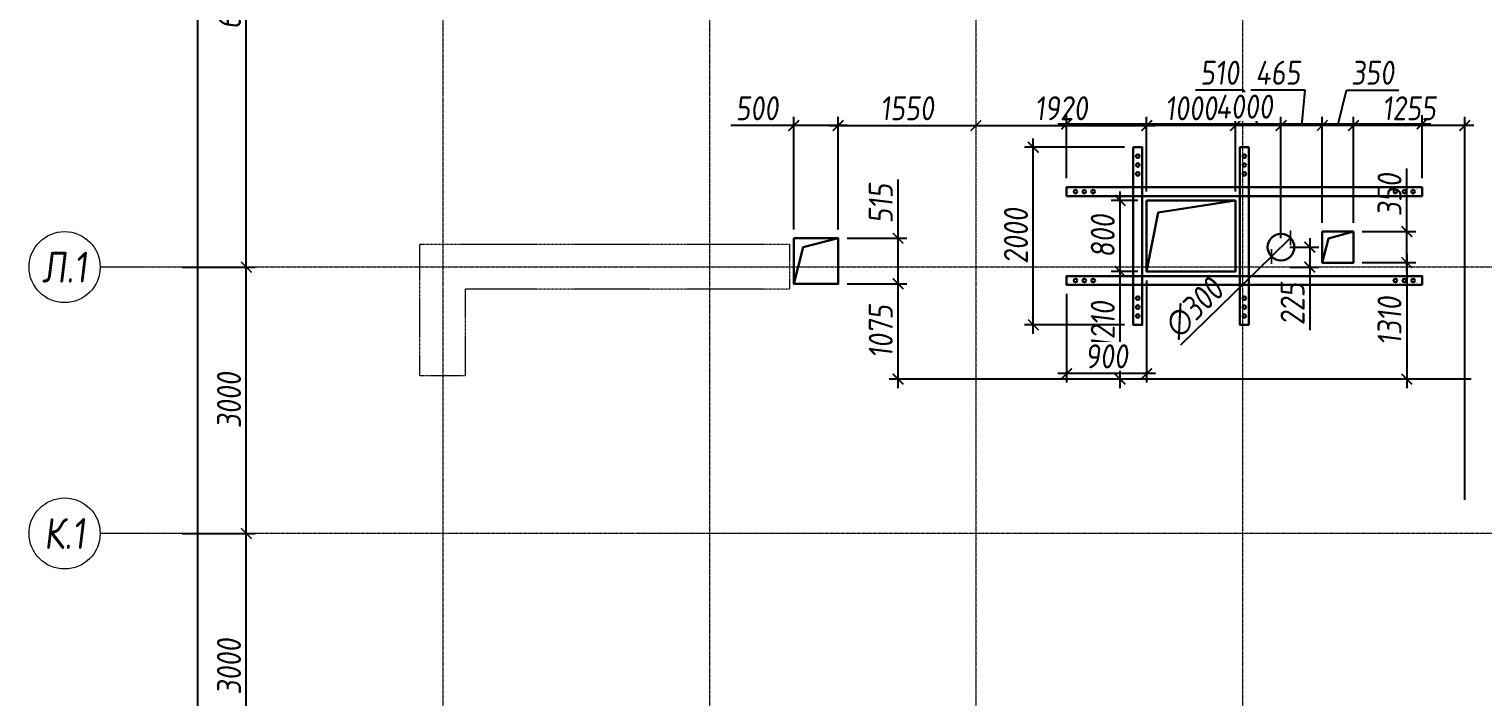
# Model space of a CAD drawing. Header units: millimetres. Extents: x -233751 to 529254, y -907864 to 285890.
# Drawn here: x 456467 to 472832, y -86240 to -78718 of the extents above; entities that cross this region are included whole.
import ezdxf
from ezdxf.enums import TextEntityAlignment as Align

# ---------------------------------------------------------------- set-up
doc = ezdxf.new("R2010")
doc.units = ezdxf.units.MM
doc.linetypes.add('ADSK_Штриховая_ш2 п1', pattern=[3, 2, -1])
doc.linetypes.add('осевая', pattern=[2, 1.25, -0.25, 0.25, -0.25])
doc.layers.get('0').update_dxf_attribs({"lineweight": 30})
doc.layers.get('Defpoints').update_dxf_attribs({"lineweight": 0})
for name, color, linetype, lineweight in [('КР_Металл', 3, 'Continuous', 30), ('КР_Новые отверстия', 5, 'Continuous', 30), ('КР_Оси', 7, 'Continuous', 5), ('КР_Размеры отверстия', 7, 'Continuous', 5), ('КР_Размеры усиление', 1, 'Continuous', 5), ('КР_Тонкая', 250, 'Continuous', 0)]:
    doc.layers.add(name, color=color, linetype=linetype, lineweight=lineweight)
doc.styles.add('ISOCPEUR', font='isocpeur.ttf', dxfattribs={"width": 0.85, "oblique": 7})
doc.dimstyles.new('R_100', dxfattribs={"dimtxt": 270, "dimasz": 120, "dimexe": 100, "dimexo": 100, "dimgap": 60, "dimtad": 1, "dimdec": 0, "dimrnd": 5, "dimzin": 0, "dimdsep": 46, "dimtxsty": 'ISOCPEUR', "dimblk": 'ARCHTICK', "dimcen": 0, "dimdle": 100, "dimclrd": 256, "dimclre": 256, "dimclrt": 256, "dimadec": 0, "dimazin": 0, "dimtfac": 2, "dimtdec": 0, "dimtmove": 0, "dimatfit": 3, "dimfxl": 1, "dimtvp": 3, "dimtfill": 1, "dimtolj": 1, "dimtzin": 0, "dimarcsym": 0})

# ---------------------------------------------------------------- blocks, each defined once
blk = doc.blocks.new('*U1979')
at = {"color": 0, "linetype": 'Continuous', "lineweight": -2}
blk.add_line((-71487, 0), (-71987, 0), dxfattribs=at)
at = {"color": 0, "linetype": 'ByBlock', "lineweight": -2, "ltscale": 10}
blk.add_line((0, 0), (-71487, 0), dxfattribs=at)
at = {"color": 0, "linetype": 'Continuous', "lineweight": -2}
blk.add_circle((-72387, 0), 400, dxfattribs=at)
at = {"color": 0, "linetype": 'Continuous', "lineweight": -2, "style": 'ISOCPEUR', "oblique": 7, "width": 0.856383}
blk.add_text('К.1', height=347.4, dxfattribs=at).set_placement((-72387, 0), align=Align.MIDDLE_CENTER)
blk = doc.blocks.new('*U1980')
at = {"color": 0, "linetype": 'Continuous', "lineweight": -2}
blk.add_line((-71487, 0), (-71987, 0), dxfattribs=at)
at = {"color": 0, "linetype": 'ByBlock', "lineweight": -2, "ltscale": 10}
blk.add_line((0, 0), (-71487, 0), dxfattribs=at)
at = {"color": 0, "linetype": 'Continuous', "lineweight": -2}
blk.add_circle((-72387, 0), 400, dxfattribs=at)
at = {"color": 0, "linetype": 'Continuous', "lineweight": -2, "style": 'ISOCPEUR', "oblique": 7, "width": 0.856383}
blk.add_text('Л.1', height=347.4, dxfattribs=at).set_placement((-72387, 0), align=Align.MIDDLE_CENTER)
blk = doc.blocks.new('*U1984')
at = {"color": 0, "linetype": 'ByBlock', "lineweight": -2, "ltscale": 10}
blk.add_line((0, 0), (0, -53278), dxfattribs=at)
blk = doc.blocks.new('*U1985')
at = {"color": 0, "linetype": 'ByBlock', "lineweight": -2, "ltscale": 10}
blk.add_line((0, 0), (0, -53278), dxfattribs=at)
blk = doc.blocks.new('*U1986')
at = {"color": 0, "linetype": 'ByBlock', "lineweight": -2, "ltscale": 10}
blk.add_line((0, 0), (0, -53278), dxfattribs=at)
blk = doc.blocks.new('*U1987')
at = {"color": 0, "linetype": 'ByBlock', "lineweight": -2, "ltscale": 10}
blk.add_line((0, 0), (0, -53278), dxfattribs=at)
blk = doc.blocks.new('_ArchTick')
at = {"color": 0, "linetype": 'ByBlock', "const_width": 0.15}
blk.add_lwpolyline([(-0.5, -0.5), (0.5, 0.5)], dxfattribs=at)
blk = doc.blocks.new('*D338')
at = {"layer": 'Defpoints', "color": 0, "transparency": 16777216}
for p in [(458092, -84399), (458912, -84399), (458092, -87399)]:
    blk.add_point(p, dxfattribs=at)
at = {"layer": 'КР_Оси', "lineweight": -2, "transparency": 16777216}
for p, q in [((458192, -84399), (459012, -84399)), ((458912, -87499), (458912, -84299)), ((458192, -87399), (459012, -87399))]:
    blk.add_line(p, q, dxfattribs=at)
at = {"layer": 'КР_Оси', "lineweight": -2, "transparency": 16777216, "xscale": 120, "yscale": 120, "zscale": 120}
for p, rotation in [((458912, -84399), 90), ((458912, -87399), 270)]:
    blk.add_blockref('_ArchTick', p, dxfattribs=dict(at, rotation=rotation))
at = {"layer": 'КР_Оси', "transparency": 16777216, "insert": (458717, -85899), "char_height": 270, "attachment_point": 5, "rotation": 90, "style": 'ISOCPEUR', "bg_fill": 3, "box_fill_scale": 1.1, "bg_fill_color": 256, "bg_fill_true_color": 13158600, "bg_fill_transparency": 0}
blk.add_mtext('\\A1;3000', dxfattribs=at)
blk = doc.blocks.new('*D339')
at = {"layer": 'Defpoints', "color": 0, "transparency": 16777216}
for p in [(458092, -81399), (458912, -81399), (458092, -84399)]:
    blk.add_point(p, dxfattribs=at)
at = {"layer": 'КР_Оси', "lineweight": -2, "transparency": 16777216}
for p, q in [((458912, -84499), (458912, -81299)), ((458192, -81399), (459012, -81399)), ((458192, -84399), (459012, -84399))]:
    blk.add_line(p, q, dxfattribs=at)
at = {"layer": 'КР_Оси', "lineweight": -2, "transparency": 16777216, "xscale": 120, "yscale": 120, "zscale": 120}
for p, rotation in [((458912, -81399), 90), ((458912, -84399), 270)]:
    blk.add_blockref('_ArchTick', p, dxfattribs=dict(at, rotation=rotation))
at = {"layer": 'КР_Оси', "transparency": 16777216, "insert": (458717, -82899), "char_height": 270, "attachment_point": 5, "rotation": 90, "style": 'ISOCPEUR', "bg_fill": 3, "box_fill_scale": 1.1, "bg_fill_color": 256, "bg_fill_true_color": 13158600, "bg_fill_transparency": 0}
blk.add_mtext('\\A1;3000', dxfattribs=at)
blk = doc.blocks.new('*D340')
at = {"layer": 'Defpoints', "color": 0, "transparency": 16777216}
for p in [(458092, -75399), (458912, -75399), (458092, -81399)]:
    blk.add_point(p, dxfattribs=at)
at = {"layer": 'КР_Оси', "lineweight": -2, "transparency": 16777216}
for p, q in [((458192, -75399), (459012, -75399)), ((458912, -81499), (458912, -75299)), ((458192, -81399), (459012, -81399))]:
    blk.add_line(p, q, dxfattribs=at)
at = {"layer": 'КР_Оси', "lineweight": -2, "transparency": 16777216, "xscale": 120, "yscale": 120, "zscale": 120}
for p, rotation in [((458912, -75399), 90), ((458912, -81399), 270)]:
    blk.add_blockref('_ArchTick', p, dxfattribs=dict(at, rotation=rotation))
at = {"layer": 'КР_Оси', "transparency": 16777216, "insert": (458717, -78399), "char_height": 270, "attachment_point": 5, "rotation": 90, "style": 'ISOCPEUR', "bg_fill": 3, "box_fill_scale": 1.1, "bg_fill_color": 256, "bg_fill_true_color": 13158600, "bg_fill_transparency": 0}
blk.add_mtext('\\A1;6000', dxfattribs=at)
blk = doc.blocks.new('*D343')
at = {"layer": 'Defpoints', "color": 0, "transparency": 16777216}
for p in [(458368, -69399), (458912, -69399), (458162, -117314)]:
    blk.add_point(p, dxfattribs=at)
at = {"layer": 'КР_Оси', "lineweight": -2, "transparency": 16777216}
for p, q in [((458368, -117414), (458368, -69299)), ((458812, -69399), (458268, -69399)), ((458262, -117314), (458468, -117314))]:
    blk.add_line(p, q, dxfattribs=at)
at = {"layer": 'КР_Оси', "lineweight": -2, "transparency": 16777216, "xscale": 120, "yscale": 120, "zscale": 120}
for p, rotation in [((458368, -69399), 90), ((458368, -117314), 270)]:
    blk.add_blockref('_ArchTick', p, dxfattribs=dict(at, rotation=rotation))
at = {"layer": 'КР_Оси', "transparency": 16777216, "insert": (458173, -93357), "char_height": 270, "attachment_point": 5, "rotation": 90, "style": 'ISOCPEUR', "bg_fill": 3, "box_fill_scale": 1.1, "bg_fill_color": 256, "bg_fill_true_color": 13158600, "bg_fill_transparency": 0}
blk.add_mtext('\\A1;47915', dxfattribs=at)
blk = doc.blocks.new('*D356')
at = {"layer": 'Defpoints', "color": 0, "transparency": 16777216}
for p in [(471374, -79805), (471374, -80999), (472629, -84121)]:
    blk.add_point(p, dxfattribs=at)
at = {"layer": 'КР_Размеры отверстия', "lineweight": -2, "transparency": 16777216}
for p, q in [((472729, -79805), (471274, -79805)), ((471374, -80899), (471374, -79705)), ((472629, -84021), (472629, -79705))]:
    blk.add_line(p, q, dxfattribs=at)
at = {"layer": 'КР_Размеры отверстия', "lineweight": -2, "transparency": 16777216, "xscale": 120, "yscale": 120, "zscale": 120, "rotation": 180}
blk.add_blockref('_ArchTick', (471374, -79805), dxfattribs=at)
at = {"layer": 'КР_Размеры отверстия', "lineweight": -2, "transparency": 16777216, "xscale": 120, "yscale": 120, "zscale": 120}
blk.add_blockref('_ArchTick', (472629, -79805), dxfattribs=at)
at = {"layer": 'КР_Размеры отверстия', "lineweight": 5, "transparency": 16777216, "insert": (472002, -79610), "char_height": 270, "attachment_point": 5, "style": 'ISOCPEUR', "bg_fill": 3, "box_fill_scale": 1.1, "bg_fill_color": 256, "bg_fill_true_color": 13158600, "bg_fill_transparency": 0}
blk.add_mtext('\\A1;1255', dxfattribs=at)
blk = doc.blocks.new('*D357')
at = {"layer": 'Defpoints', "color": 0, "transparency": 16777216}
for p in [(471024, -79805), (471024, -80999), (471374, -80999)]:
    blk.add_point(p, dxfattribs=at)
at = {"layer": 'КР_Размеры отверстия', "lineweight": -2, "transparency": 16777216}
for p, q in [((471199, -79805), (471297, -79405)), ((471297, -79405), (471886, -79405)), ((471474, -79805), (470924, -79805)), ((471024, -80899), (471024, -79705)), ((471374, -80899), (471374, -79705))]:
    blk.add_line(p, q, dxfattribs=at)
at = {"layer": 'КР_Размеры отверстия', "lineweight": -2, "transparency": 16777216, "xscale": 120, "yscale": 120, "zscale": 120, "rotation": 180}
blk.add_blockref('_ArchTick', (471024, -79805), dxfattribs=at)
at = {"layer": 'КР_Размеры отверстия', "lineweight": -2, "transparency": 16777216, "xscale": 120, "yscale": 120, "zscale": 120}
blk.add_blockref('_ArchTick', (471374, -79805), dxfattribs=at)
at = {"layer": 'КР_Размеры отверстия', "lineweight": 5, "transparency": 16777216, "insert": (471591, -79210), "char_height": 270, "attachment_point": 5, "style": 'ISOCPEUR', "bg_fill": 3, "box_fill_scale": 1.1, "bg_fill_color": 256, "bg_fill_true_color": 13158600, "bg_fill_transparency": 0}
blk.add_mtext('\\A1;350', dxfattribs=at)
blk = doc.blocks.new('*D358')
at = {"layer": 'Defpoints', "color": 0, "transparency": 16777216}
for p in [(470047, -79805), (470047, -80649), (470559, -81174)]:
    blk.add_point(p, dxfattribs=at)
at = {"layer": 'КР_Размеры отверстия', "lineweight": -2, "transparency": 16777216}
for p, q in [((470140, -79405), (469597, -79405)), ((470303, -79805), (470140, -79405)), ((470659, -79805), (469947, -79805)), ((470047, -80549), (470047, -79705)), ((470559, -81074), (470559, -79705))]:
    blk.add_line(p, q, dxfattribs=at)
at = {"layer": 'КР_Размеры отверстия', "lineweight": -2, "transparency": 16777216, "xscale": 120, "yscale": 120, "zscale": 120, "rotation": 180}
blk.add_blockref('_ArchTick', (470047, -79805), dxfattribs=at)
at = {"layer": 'КР_Размеры отверстия', "lineweight": -2, "transparency": 16777216, "xscale": 120, "yscale": 120, "zscale": 120}
blk.add_blockref('_ArchTick', (470559, -79805), dxfattribs=at)
at = {"layer": 'КР_Размеры отверстия', "lineweight": 5, "transparency": 16777216, "insert": (469869, -79210), "char_height": 270, "attachment_point": 5, "style": 'ISOCPEUR', "bg_fill": 3, "box_fill_scale": 1.1, "bg_fill_color": 256, "bg_fill_true_color": 13158600, "bg_fill_transparency": 0}
blk.add_mtext('\\A1;510', dxfattribs=at)
blk = doc.blocks.new('*D359')
at = {"layer": 'Defpoints', "color": 0, "transparency": 16777216}
for p in [(469047, -79805), (469047, -80649), (470047, -80649)]:
    blk.add_point(p, dxfattribs=at)
at = {"layer": 'КР_Размеры отверстия', "lineweight": -2, "transparency": 16777216}
for p, q in [((470147, -79805), (468947, -79805)), ((469047, -80549), (469047, -79705)), ((470047, -80549), (470047, -79705))]:
    blk.add_line(p, q, dxfattribs=at)
at = {"layer": 'КР_Размеры отверстия', "lineweight": -2, "transparency": 16777216, "xscale": 120, "yscale": 120, "zscale": 120, "rotation": 180}
blk.add_blockref('_ArchTick', (469047, -79805), dxfattribs=at)
at = {"layer": 'КР_Размеры отверстия', "lineweight": -2, "transparency": 16777216, "xscale": 120, "yscale": 120, "zscale": 120}
blk.add_blockref('_ArchTick', (470047, -79805), dxfattribs=at)
at = {"layer": 'КР_Размеры отверстия', "lineweight": 5, "transparency": 16777216, "insert": (469547, -79610), "char_height": 270, "attachment_point": 5, "style": 'ISOCPEUR', "bg_fill": 3, "box_fill_scale": 1.1, "bg_fill_color": 256, "bg_fill_true_color": 13158600, "bg_fill_transparency": 0}
blk.add_mtext('\\A1;1000', dxfattribs=at)
blk = doc.blocks.new('*D360')
at = {"layer": 'Defpoints', "color": 0, "transparency": 16777216}
for p in [(468748, -81449), (469047, -81449), (472799, -82661)]:
    blk.add_point(p, dxfattribs=at)
at = {"layer": 'КР_Размеры отверстия', "lineweight": -2, "transparency": 16777216}
for p, q in [((468947, -81449), (468648, -81449)), ((468748, -82761), (468748, -81349)), ((472699, -82661), (468648, -82661))]:
    blk.add_line(p, q, dxfattribs=at)
at = {"layer": 'КР_Размеры отверстия', "lineweight": -2, "transparency": 16777216, "xscale": 120, "yscale": 120, "zscale": 120}
for p, rotation in [((468748, -81449), 90), ((468748, -82661), 270)]:
    blk.add_blockref('_ArchTick', p, dxfattribs=dict(at, rotation=rotation))
at = {"layer": 'КР_Размеры отверстия', "lineweight": 5, "transparency": 16777216, "insert": (468553, -82055), "char_height": 270, "attachment_point": 5, "rotation": 90, "style": 'ISOCPEUR', "bg_fill": 3, "box_fill_scale": 1.1, "bg_fill_color": 256, "bg_fill_true_color": 13158600, "bg_fill_transparency": 0}
blk.add_mtext('\\A1;1210', dxfattribs=at)
blk = doc.blocks.new('*D361')
at = {"layer": 'Defpoints', "color": 0, "transparency": 16777216}
for p in [(468748, -80649), (469047, -80649), (469047, -81449)]:
    blk.add_point(p, dxfattribs=at)
at = {"layer": 'КР_Размеры отверстия', "lineweight": -2, "transparency": 16777216}
for p, q in [((468947, -80649), (468648, -80649)), ((468748, -81549), (468748, -80549)), ((468947, -81449), (468648, -81449))]:
    blk.add_line(p, q, dxfattribs=at)
at = {"layer": 'КР_Размеры отверстия', "lineweight": -2, "transparency": 16777216, "xscale": 120, "yscale": 120, "zscale": 120}
for p, rotation in [((468748, -80649), 90), ((468748, -81449), 270)]:
    blk.add_blockref('_ArchTick', p, dxfattribs=dict(at, rotation=rotation))
at = {"layer": 'КР_Размеры отверстия', "lineweight": 5, "transparency": 16777216, "insert": (468553, -81049), "char_height": 270, "attachment_point": 5, "rotation": 90, "style": 'ISOCPEUR', "bg_fill": 3, "box_fill_scale": 1.1, "bg_fill_color": 256, "bg_fill_true_color": 13158600, "bg_fill_transparency": 0}
blk.add_mtext('\\A1;800', dxfattribs=at)
blk = doc.blocks.new('*D362')
at = {"layer": 'Defpoints', "color": 0, "transparency": 16777216}
for p in [(471374, -80999), (471976, -80999), (471374, -81349)]:
    blk.add_point(p, dxfattribs=at)
at = {"layer": 'КР_Размеры отверстия', "lineweight": -2, "transparency": 16777216}
for p, q in [((471976, -80999), (471976, -80290)), ((471474, -80999), (472076, -80999)), ((471976, -81449), (471976, -80999)), ((471474, -81349), (472076, -81349))]:
    blk.add_line(p, q, dxfattribs=at)
at = {"layer": 'КР_Размеры отверстия', "lineweight": -2, "transparency": 16777216, "xscale": 120, "yscale": 120, "zscale": 120}
for p, rotation in [((471976, -80999), 90), ((471976, -81349), 270)]:
    blk.add_blockref('_ArchTick', p, dxfattribs=dict(at, rotation=rotation))
at = {"layer": 'КР_Размеры отверстия', "lineweight": 5, "transparency": 16777216, "insert": (471781, -80585), "char_height": 270, "attachment_point": 5, "rotation": 90, "style": 'ISOCPEUR', "bg_fill": 3, "box_fill_scale": 1.1, "bg_fill_color": 256, "bg_fill_true_color": 13158600, "bg_fill_transparency": 0}
blk.add_mtext('\\A1;350', dxfattribs=at)
blk = doc.blocks.new('*D363')
at = {"layer": 'Defpoints', "color": 0, "transparency": 16777216}
for p in [(471374, -81349), (471976, -82661), (472799, -82661)]:
    blk.add_point(p, dxfattribs=at)
at = {"layer": 'КР_Размеры отверстия', "lineweight": -2, "transparency": 16777216}
for p, q in [((471976, -81249), (471976, -82761)), ((471474, -81349), (472076, -81349)), ((472699, -82661), (471876, -82661))]:
    blk.add_line(p, q, dxfattribs=at)
at = {"layer": 'КР_Размеры отверстия', "lineweight": -2, "transparency": 16777216, "xscale": 120, "yscale": 120, "zscale": 120}
for p, rotation in [((471976, -81349), 90), ((471976, -82661), 270)]:
    blk.add_blockref('_ArchTick', p, dxfattribs=dict(at, rotation=rotation))
at = {"layer": 'КР_Размеры отверстия', "lineweight": 5, "transparency": 16777216, "insert": (471781, -82005), "char_height": 270, "attachment_point": 5, "rotation": 90, "style": 'ISOCPEUR', "bg_fill": 3, "box_fill_scale": 1.1, "bg_fill_color": 256, "bg_fill_true_color": 13158600, "bg_fill_transparency": 0}
blk.add_mtext('\\A1;1310', dxfattribs=at)
blk = doc.blocks.new('*D364')
at = {"layer": 'Defpoints', "color": 0, "transparency": 16777216}
for p in [(465575, -81587), (466249, -81587), (468748, -82661)]:
    blk.add_point(p, dxfattribs=at)
at = {"layer": 'КР_Размеры отверстия', "lineweight": -2, "transparency": 16777216}
for p, q in [((466249, -82761), (466249, -81487)), ((465675, -81587), (466349, -81587)), ((468648, -82661), (466149, -82661))]:
    blk.add_line(p, q, dxfattribs=at)
at = {"layer": 'КР_Размеры отверстия', "lineweight": -2, "transparency": 16777216, "xscale": 120, "yscale": 120, "zscale": 120}
for p, rotation in [((466249, -81587), 90), ((466249, -82661), 270)]:
    blk.add_blockref('_ArchTick', p, dxfattribs=dict(at, rotation=rotation))
at = {"layer": 'КР_Размеры отверстия', "lineweight": 5, "transparency": 16777216, "insert": (466054, -82124), "char_height": 270, "attachment_point": 5, "rotation": 90, "style": 'ISOCPEUR', "bg_fill": 3, "box_fill_scale": 1.1, "bg_fill_color": 256, "bg_fill_true_color": 13158600, "bg_fill_transparency": 0}
blk.add_mtext('\\A1;1075', dxfattribs=at)
blk = doc.blocks.new('*D365')
at = {"layer": 'Defpoints', "color": 0, "transparency": 16777216}
for p in [(465575, -81074), (466249, -81074), (465575, -81587)]:
    blk.add_point(p, dxfattribs=at)
at = {"layer": 'КР_Размеры отверстия', "lineweight": -2, "transparency": 16777216}
for p, q in [((466249, -81074), (466249, -80411)), ((465675, -81074), (466349, -81074)), ((466249, -81687), (466249, -81074)), ((465675, -81587), (466349, -81587))]:
    blk.add_line(p, q, dxfattribs=at)
at = {"layer": 'КР_Размеры отверстия', "lineweight": -2, "transparency": 16777216, "xscale": 120, "yscale": 120, "zscale": 120}
for p, rotation in [((466249, -81074), 90), ((466249, -81587), 270)]:
    blk.add_blockref('_ArchTick', p, dxfattribs=dict(at, rotation=rotation))
at = {"layer": 'КР_Размеры отверстия', "lineweight": 5, "transparency": 16777216, "insert": (466054, -80683), "char_height": 270, "attachment_point": 5, "rotation": 90, "style": 'ISOCPEUR', "bg_fill": 3, "box_fill_scale": 1.1, "bg_fill_color": 256, "bg_fill_true_color": 13158600, "bg_fill_transparency": 0}
blk.add_mtext('\\A1;515', dxfattribs=at)
blk = doc.blocks.new('*D417')
at = {"layer": 'Defpoints', "color": 0, "transparency": 16777216}
for p in [(470559, -79805), (471024, -80999), (470559, -81174)]:
    blk.add_point(p, dxfattribs=at)
at = {"layer": 'КР_Размеры отверстия', "lineweight": -2, "transparency": 16777216}
for p, q in [((470831, -79405), (470219, -79405)), ((470792, -79805), (470831, -79405)), ((471124, -79805), (470459, -79805)), ((470559, -81074), (470559, -79705)), ((471024, -80899), (471024, -79705))]:
    blk.add_line(p, q, dxfattribs=at)
at = {"layer": 'КР_Размеры отверстия', "lineweight": -2, "transparency": 16777216, "xscale": 120, "yscale": 120, "zscale": 120, "rotation": 180}
blk.add_blockref('_ArchTick', (470559, -79805), dxfattribs=at)
at = {"layer": 'КР_Размеры отверстия', "lineweight": -2, "transparency": 16777216, "xscale": 120, "yscale": 120, "zscale": 120}
blk.add_blockref('_ArchTick', (471024, -79805), dxfattribs=at)
at = {"layer": 'КР_Размеры отверстия', "lineweight": 5, "transparency": 16777216, "insert": (470525, -79210), "char_height": 270, "attachment_point": 5, "style": 'ISOCPEUR', "bg_fill": 3, "box_fill_scale": 1.1, "bg_fill_color": 256, "bg_fill_true_color": 13158600, "bg_fill_transparency": 0}
blk.add_mtext('\\A1;465', dxfattribs=at)
blk = doc.blocks.new('*D418')
at = {"layer": 'Defpoints', "color": 0, "transparency": 16777216}
for p in [(465075, -79805), (465075, -81074), (465575, -81074)]:
    blk.add_point(p, dxfattribs=at)
at = {"layer": 'КР_Размеры отверстия', "lineweight": -2, "transparency": 16777216}
for p, q in [((465075, -79805), (464366, -79805)), ((465075, -80974), (465075, -79705)), ((465675, -79805), (465075, -79805)), ((465575, -80974), (465575, -79705))]:
    blk.add_line(p, q, dxfattribs=at)
at = {"layer": 'КР_Размеры отверстия', "lineweight": -2, "transparency": 16777216, "xscale": 120, "yscale": 120, "zscale": 120, "rotation": 180}
blk.add_blockref('_ArchTick', (465075, -79805), dxfattribs=at)
at = {"layer": 'КР_Размеры отверстия', "lineweight": -2, "transparency": 16777216, "xscale": 120, "yscale": 120, "zscale": 120}
blk.add_blockref('_ArchTick', (465575, -79805), dxfattribs=at)
at = {"layer": 'КР_Размеры отверстия', "lineweight": 5, "transparency": 16777216, "insert": (464661, -79610), "char_height": 270, "attachment_point": 5, "style": 'ISOCPEUR', "bg_fill": 3, "box_fill_scale": 1.1, "bg_fill_color": 256, "bg_fill_true_color": 13158600, "bg_fill_transparency": 0}
blk.add_mtext('\\A1;500', dxfattribs=at)
blk = doc.blocks.new('*D419')
at = {"layer": 'Defpoints', "color": 0, "transparency": 16777216}
for p in [(467125, -79805), (467125, -79805), (465575, -81074)]:
    blk.add_point(p, dxfattribs=at)
at = {"layer": 'КР_Размеры отверстия', "lineweight": -2, "transparency": 16777216}
for p, q in [((465475, -79805), (467225, -79805)), ((465575, -80974), (465575, -79705))]:
    blk.add_line(p, q, dxfattribs=at)
at = {"layer": 'КР_Размеры отверстия', "lineweight": -2, "transparency": 16777216, "xscale": 120, "yscale": 120, "zscale": 120, "rotation": 180}
blk.add_blockref('_ArchTick', (465575, -79805), dxfattribs=at)
at = {"layer": 'КР_Размеры отверстия', "lineweight": -2, "transparency": 16777216, "xscale": 120, "yscale": 120, "zscale": 120}
blk.add_blockref('_ArchTick', (467125, -79805), dxfattribs=at)
at = {"layer": 'КР_Размеры отверстия', "lineweight": 5, "transparency": 16777216, "insert": (466350, -79610), "char_height": 270, "attachment_point": 5, "style": 'ISOCPEUR', "bg_fill": 3, "box_fill_scale": 1.1, "bg_fill_color": 256, "bg_fill_true_color": 13158600, "bg_fill_transparency": 0}
blk.add_mtext('\\A1;1550', dxfattribs=at)
blk = doc.blocks.new('*D420')
at = {"layer": 'Defpoints', "color": 0, "transparency": 16777216}
for p in [(467125, -79805), (469047, -79805), (469047, -79805)]:
    blk.add_point(p, dxfattribs=at)
at = {"layer": 'КР_Размеры отверстия', "lineweight": -2, "transparency": 16777216}
blk.add_line((467025, -79805), (469147, -79805), dxfattribs=at)
at = {"layer": 'КР_Размеры отверстия', "lineweight": -2, "transparency": 16777216, "xscale": 120, "yscale": 120, "zscale": 120, "rotation": 180}
blk.add_blockref('_ArchTick', (467125, -79805), dxfattribs=at)
at = {"layer": 'КР_Размеры отверстия', "lineweight": -2, "transparency": 16777216, "xscale": 120, "yscale": 120, "zscale": 120}
blk.add_blockref('_ArchTick', (469047, -79805), dxfattribs=at)
at = {"layer": 'КР_Размеры отверстия', "lineweight": 5, "transparency": 16777216, "insert": (468086, -79610), "char_height": 270, "attachment_point": 5, "style": 'ISOCPEUR', "bg_fill": 3, "box_fill_scale": 1.1, "bg_fill_color": 256, "bg_fill_true_color": 13158600, "bg_fill_transparency": 0}
blk.add_mtext('\\A1;1920', dxfattribs=at)
blk = doc.blocks.new('*D471')
at = {"layer": 'Defpoints', "color": 0, "transparency": 16777216}
for p in [(470559, -81174), (470559, -81399), (470884, -81399)]:
    blk.add_point(p, dxfattribs=at)
at = {"layer": 'КР_Размеры отверстия', "lineweight": -2, "transparency": 16777216}
for p, q in [((470884, -81074), (470884, -81399)), ((470659, -81174), (470984, -81174)), ((470659, -81399), (470984, -81399)), ((470884, -81399), (470884, -82109))]:
    blk.add_line(p, q, dxfattribs=at)
at = {"layer": 'КР_Размеры отверстия', "lineweight": -2, "transparency": 16777216, "xscale": 120, "yscale": 120, "zscale": 120}
for p, rotation in [((470884, -81174), 90), ((470884, -81399), 270)]:
    blk.add_blockref('_ArchTick', p, dxfattribs=dict(at, rotation=rotation))
at = {"layer": 'КР_Размеры отверстия', "lineweight": 5, "transparency": 16777216, "insert": (470689, -81814), "char_height": 270, "attachment_point": 5, "rotation": 90, "style": 'ISOCPEUR', "bg_fill": 3, "box_fill_scale": 1.1, "bg_fill_color": 256, "bg_fill_true_color": 13158600, "bg_fill_transparency": 0}
blk.add_mtext('\\A1;225', dxfattribs=at)
blk = doc.blocks.new('*D472')
at = {"layer": 'Defpoints', "color": 0, "transparency": 16777216}
for p in [(470666, -81070), (470452, -81279)]:
    blk.add_point(p, dxfattribs=at)
at = {"layer": 'КР_Размеры отверстия', "lineweight": -2, "transparency": 16777216}
for p in [(470666, -81070), (469432, -82276)]:
    blk.add_line(p, (470452, -81279), dxfattribs=at)
at = {"layer": 'КР_Размеры отверстия', "lineweight": -2, "transparency": 16777216, "xscale": 120, "yscale": 120, "zscale": 120}
for p, rotation in [((470666, -81070), 224.3402638739613), ((470452, -81279), 44.34026387396131)]:
    blk.add_blockref('_ArchTick', p, dxfattribs=dict(at, rotation=rotation))
at = {"layer": 'КР_Размеры отверстия', "lineweight": 5, "transparency": 16777216, "insert": (469580, -81859), "char_height": 270, "attachment_point": 5, "rotation": 44.3403, "style": 'ISOCPEUR', "bg_fill": 3, "box_fill_scale": 1.1, "bg_fill_color": 256, "bg_fill_true_color": 13158600, "bg_fill_transparency": 0}
blk.add_mtext('\\A1;∅300', dxfattribs=at)
blk = doc.blocks.new('*D522')
at = {"layer": 'Defpoints', "color": 0, "transparency": 16777216}
for p in [(467771, -80049), (468897, -80049), (468897, -82049)]:
    blk.add_point(p, dxfattribs=at)
at = {"layer": 'КР_Размеры усиление', "color": 3, "lineweight": -2, "transparency": 16777216}
for p, q in [((467771, -82149), (467771, -79949)), ((468797, -80049), (467671, -80049)), ((468797, -82049), (467671, -82049))]:
    blk.add_line(p, q, dxfattribs=at)
at = {"layer": 'КР_Размеры усиление', "color": 3, "lineweight": -2, "transparency": 16777216, "xscale": 120, "yscale": 120, "zscale": 120}
for p, rotation in [((467771, -80049), 90), ((467771, -82049), 270)]:
    blk.add_blockref('_ArchTick', p, dxfattribs=dict(at, rotation=rotation))
at = {"layer": 'КР_Размеры усиление', "color": 3, "transparency": 16777216, "insert": (467576, -81049), "char_height": 270, "attachment_point": 5, "rotation": 90, "style": 'ISOCPEUR', "bg_fill": 3, "box_fill_scale": 1.1, "bg_fill_color": 256, "bg_fill_true_color": 13158600, "bg_fill_transparency": 0}
blk.add_mtext('\\A1;2000', dxfattribs=at)
blk = doc.blocks.new('*D523')
at = {"layer": 'Defpoints', "color": 0, "transparency": 16777216}
for p in [(472147, -79787), (468146, -80499), (472147, -80499)]:
    blk.add_point(p, dxfattribs=at)
at = {"layer": 'КР_Размеры усиление', "color": 1, "lineweight": -2, "transparency": 16777216}
for p, q in [((468146, -80399), (468146, -79687)), ((472147, -80399), (472147, -79687)), ((468046, -79787), (472247, -79787))]:
    blk.add_line(p, q, dxfattribs=at)
at = {"layer": 'КР_Размеры усиление', "color": 1, "lineweight": -2, "transparency": 16777216, "xscale": 120, "yscale": 120, "zscale": 120, "rotation": 180}
blk.add_blockref('_ArchTick', (468146, -79787), dxfattribs=at)
at = {"layer": 'КР_Размеры усиление', "color": 1, "lineweight": -2, "transparency": 16777216, "xscale": 120, "yscale": 120, "zscale": 120}
blk.add_blockref('_ArchTick', (472147, -79787), dxfattribs=at)
at = {"layer": 'КР_Размеры усиление', "color": 1, "transparency": 16777216, "insert": (470146, -79592), "char_height": 270, "attachment_point": 5, "style": 'ISOCPEUR', "bg_fill": 3, "box_fill_scale": 1.1, "bg_fill_color": 256, "bg_fill_true_color": 13158600, "bg_fill_transparency": 0}
blk.add_mtext('\\A1;4000', dxfattribs=at)
blk = doc.blocks.new('*D527')
at = {"layer": 'Defpoints', "color": 0, "transparency": 16777216}
for p in [(469047, -81449), (468146, -81599), (468146, -82599)]:
    blk.add_point(p, dxfattribs=at)
at = {"layer": 'КР_Размеры усиление', "color": 1, "lineweight": -2, "transparency": 16777216}
for p, q in [((469047, -81549), (469047, -82699)), ((468146, -81699), (468146, -82699)), ((469147, -82599), (468046, -82599))]:
    blk.add_line(p, q, dxfattribs=at)
at = {"layer": 'КР_Размеры усиление', "color": 1, "lineweight": -2, "transparency": 16777216, "xscale": 120, "yscale": 120, "zscale": 120, "rotation": 180}
blk.add_blockref('_ArchTick', (468146, -82599), dxfattribs=at)
at = {"layer": 'КР_Размеры усиление', "color": 1, "lineweight": -2, "transparency": 16777216, "xscale": 120, "yscale": 120, "zscale": 120}
blk.add_blockref('_ArchTick', (469047, -82599), dxfattribs=at)
at = {"layer": 'КР_Размеры усиление', "color": 1, "transparency": 16777216, "insert": (468596, -82404), "char_height": 270, "attachment_point": 5, "style": 'ISOCPEUR', "bg_fill": 3, "box_fill_scale": 1.1, "bg_fill_color": 256, "bg_fill_true_color": 13158600, "bg_fill_transparency": 0}
blk.add_mtext('\\A1;900', dxfattribs=at)

msp = doc.modelspace()

# ---------------------------------------------------------------- linework, layer by layer
at = {"layer": 'КР_Металл', "color": 1}
msp.add_circle((468245.6, -80549.3), 20, dxfattribs=at)
at = {"layer": 'КР_Новые отверстия'}
for points in [[(469047.1, -80649.3), (470047.1, -80649.3), (470047.1, -81449.3), (469047.1, -81449.3)], [(471024.2, -80999.3), (471374.2, -80999.3), (471374.2, -81349.3), (471024.2, -81349.3)], [(465075.4, -81074.3), (465575.4, -81074.3), (465575.4, -81587.1), (465075.4, -81587.1)]]:
    msp.add_lwpolyline(points, close=True, dxfattribs=at)
for points in [[(469047.1, -81449.3), (469176.6, -80784.5), (470047.1, -80649.3)], [(471024.2, -81349.3), (471093.1, -81075.9), (471374.2, -80999.3)], [(465075.4, -81587.1), (465179.4, -81174.5), (465575.4, -81074.3)]]:
    msp.add_lwpolyline(points, dxfattribs=at)
msp.add_circle((470559.2, -81174.3), 150, dxfattribs=at)
at = {"layer": 'КР_Тонкая', "linetype": 'ADSK_Штриховая_ш2 п1'}
msp.add_lwpolyline([(465025.4, -81139.3), (465025.4, -81649.3), (461375.4, -81649.3), (461375.4, -82624.3), (460984.4, -82624.3), (460984.4, -82624.3), (460865.4, -82624.3), (460865.4, -81139.3)], close=True, dxfattribs=at)

# ---------------------------------------------------------------- block references
at = {"layer": 'КР_Оси', "linetype": 'осевая'}
for name, p in [('*U1984', (461125.4, -65636.9)), ('*U1985', (464125.4, -65636.9)), ('*U1986', (467125.4, -65636.9)), ('*U1987', (470125.4, -65636.9)), ('*U1980', (529253.8, -81399.3)), ('*U1979', (529253.8, -84399.3))]:
    msp.add_blockref(name, p, dxfattribs=at)

# ---------------------------------------------------------------- next in the draw order: dimensions: what is measured, and where the dimension line sits
at = {"layer": 'КР_Оси'}
dim = msp.add_linear_dim(base=(458911.5, -84399.3), p1=(458092.1, -87399.3), p2=(458092.1, -84399.3), angle=90, dimstyle='R_100', override={"dimpost": '\\X'}, dxfattribs=at)
dim.commit()
dim.dimension.update_dxf_attribs({"geometry": '*D338', "text_midpoint": (458716.5, -85899.3)})
at = {"layer": 'КР_Размеры отверстия', "lineweight": 5}
dim = msp.add_linear_dim(base=(470047.1, -79804.6), p1=(470559.2, -81174.3), p2=(470047.1, -80649.3), dimstyle='R_100', override={"dimpost": '\\X', "dimtmove": 1}, dxfattribs=at)
dim.commit()
dim.dimension.update_dxf_attribs({"geometry": '*D358', "text_midpoint": (470080.4, -79404.9), "dimtype": 160})
dim = msp.add_linear_dim(base=(471374.2, -79804.6), p1=(472629.1, -84120.6), p2=(471374.2, -80999.3), dimstyle='R_100', override={"dimpost": '\\X'}, dxfattribs=at)
dim.commit()
dim.dimension.update_dxf_attribs({"geometry": '*D356', "text_midpoint": (472001.6, -79609.6)})

# ---------------------------------------------------------------- next in the draw order: dimensions: what is measured, and where the dimension line sits
at = {"layer": 'КР_Оси'}
dim = msp.add_linear_dim(base=(458911.5, -81399.3), p1=(458092.1, -84399.3), p2=(458092.1, -81399.3), angle=90, dimstyle='R_100', override={"dimpost": '\\X'}, dxfattribs=at)
dim.commit()
dim.dimension.update_dxf_attribs({"geometry": '*D339', "text_midpoint": (458716.5, -82899.3)})
at = {"layer": 'КР_Размеры отверстия', "lineweight": 5}
dim = msp.add_linear_dim(base=(471024.2, -79804.6), p1=(471374.2, -80999.3), p2=(471024.2, -80999.3), dimstyle='R_100', override={"dimpost": '\\X', "dimtmove": 1}, dxfattribs=at)
dim.commit()
dim.dimension.update_dxf_attribs({"geometry": '*D357', "text_midpoint": (471356.7, -79404.9), "dimtype": 160})
dim = msp.add_linear_dim(base=(469047.1, -79804.6), p1=(470047.1, -80649.3), p2=(469047.1, -80649.3), dimstyle='R_100', override={"dimpost": '\\X', "dimtmove": 1}, dxfattribs=at)
dim.commit()
dim.dimension.update_dxf_attribs({"geometry": '*D359', "text_midpoint": (469547.1, -79609.6)})
dim = msp.add_linear_dim(base=(468748.3, -81449.3), p1=(472799.1, -82660.6), p2=(469047.1, -81449.3), angle=90, dimstyle='R_100', override={"dimpost": '\\X'}, dxfattribs=at)
dim.commit()
dim.dimension.update_dxf_attribs({"geometry": '*D360', "text_midpoint": (468553.3, -82055)})

# ---------------------------------------------------------------- next in the draw order: linework, layer by layer
at = {"layer": 'КР_Металл'}
for centre in [(468947.1, -80149.3), (468947.1, -80249.3), (468947.1, -80349.3), (468947.1, -81749.3), (468947.1, -81849.3), (468947.1, -81949.3)]:
    msp.add_circle(centre, 20, dxfattribs=at)

# ---------------------------------------------------------------- next in the draw order: dimensions: what is measured, and where the dimension line sits
at = {"layer": 'КР_Оси'}
dim = msp.add_linear_dim(base=(458911.5, -75399.3), p1=(458092.1, -81399.3), p2=(458092.1, -75399.3), angle=90, dimstyle='R_100', override={"dimpost": '\\X'}, dxfattribs=at)
dim.commit()
dim.dimension.update_dxf_attribs({"geometry": '*D340', "text_midpoint": (458716.5, -78399.3)})
at = {"layer": 'КР_Размеры отверстия', "lineweight": 5}
dim = msp.add_linear_dim(base=(470559.2, -79804.6), p1=(471024.2, -80999.3), p2=(470559.2, -81174.3), dimstyle='R_100', override={"dimpost": '\\X', "dimtmove": 1}, dxfattribs=at)
dim.commit()
dim.dimension.update_dxf_attribs({"geometry": '*D417', "text_midpoint": (470771.4, -79404.9), "dimtype": 160})
for base, p1, p2, override, picture, middle in [((471976.1, -80999.3), (471374.2, -81349.3), (471374.2, -80999.3), {"dimpost": '\\X'}, '*D362', (471781.1, -80584.7)), ((468748.3, -80649.3), (469047.1, -81449.3), (469047.1, -80649.3), {"dimpost": '\\X', "dimtmove": 1}, '*D361', (468553.3, -81049.3))]:
    dim = msp.add_linear_dim(base=base, p1=p1, p2=p2, angle=90, dimstyle='R_100', override=override, dxfattribs=at)
    dim.commit()
    dim.dimension.update_dxf_attribs({"geometry": picture, "text_midpoint": middle})

# ---------------------------------------------------------------- next in the draw order: linework, layer by layer
at = {"layer": 'КР_Металл'}
msp.add_lwpolyline([(468897.1, -80049.3), (468997.1, -80049.3), (468997.1, -82049.3), (468897.1, -82049.3)], close=True, dxfattribs=at)
at = {"layer": 'КР_Металл', "color": 1}
msp.add_lwpolyline([(472147.1, -80499.3), (472147.1, -80599.3), (468145.6, -80599.3), (468145.6, -80499.3)], close=True, dxfattribs=at)
at = {"layer": 'КР_Металл'}
for centre in [(470147.1, -80149.3), (470147.1, -80249.3), (470147.1, -80349.3)]:
    msp.add_circle(centre, 20, dxfattribs=at)
at = {"layer": 'КР_Металл', "color": 1}
for centre in [(468345.6, -80549.3), (468445.6, -80549.3), (471847.1, -80549.3), (471947.1, -80549.3), (472047.1, -80549.3)]:
    msp.add_circle(centre, 20, dxfattribs=at)

# ---------------------------------------------------------------- next in the draw order: dimensions: what is measured, and where the dimension line sits
at = {"layer": 'КР_Оси'}
dim = msp.add_linear_dim(base=(458368.2, -69399.3), p1=(458161.5, -117314.3), p2=(458911.5, -69399.3), angle=90, dimstyle='R_100', override={"dimpost": '\\X'}, dxfattribs=at)
dim.commit()
dim.dimension.update_dxf_attribs({"geometry": '*D343', "text_midpoint": (458173.2, -93356.8)})
at = {"layer": 'КР_Размеры отверстия', "lineweight": 5}
for base, p1, p2, override, picture, middle in [((470884.1, -81399.3), (470559.2, -81174.3), (470559.2, -81399.3), {"dimpost": '\\X'}, '*D471', (470689.1, -81813.9)), ((471976.1, -82660.6), (471374.2, -81349.3), (472799.1, -82660.6), {"dimpost": '\\X', "dimtmove": 1}, '*D363', (471781.1, -82005)), ((466248.8795, -81587.0675), (468748.2669, -82660.626), (465575.4492, -81587.0675), {"dimpost": '\\X'}, '*D364', (466053.8795, -82123.8468))]:
    dim = msp.add_linear_dim(base=base, p1=p1, p2=p2, angle=90, dimstyle='R_100', override=override, dxfattribs=at)
    dim.commit()
    dim.dimension.update_dxf_attribs({"geometry": picture, "text_midpoint": middle})

# ---------------------------------------------------------------- next in the draw order: linework, layer by layer
at = {"layer": 'КР_Металл', "color": 1}
for centre in [(468245.6, -81549.3), (468345.6, -81549.3), (468445.6, -81549.3), (471847.1, -81549.3), (471947.1, -81549.3), (472047.1, -81549.3)]:
    msp.add_circle(centre, 20, dxfattribs=at)

# ---------------------------------------------------------------- next in the draw order: dimensions: what is measured, and where the dimension line sits
at = {"layer": 'КР_Размеры отверстия', "lineweight": 5}
dim = msp.add_linear_dim(base=(466248.9, -81074.3), p1=(465575.4, -81587.1), p2=(465575.4, -81074.3), angle=90, dimstyle='R_100', override={"dimpost": '\\X'}, dxfattribs=at)
dim.commit()
dim.dimension.update_dxf_attribs({"geometry": '*D365', "text_midpoint": (466248.9, -80682.7), "dimtype": 160})
dim = msp.add_diameter_dim_2p(p1=(470666.5, -81069.5), p2=(470451.9, -81279.2), dimstyle='R_100', override={"dimpost": '\\X'}, dxfattribs=at)
dim.commit()
dim.dimension.update_dxf_attribs({"geometry": '*D472', "text_midpoint": (469716.3, -81998), "dimtype": 163})

# ---------------------------------------------------------------- next in the draw order: linework, layer by layer
at = {"layer": 'КР_Металл'}
msp.add_lwpolyline([(470197.1, -80049.3), (470097.1, -80049.3), (470097.1, -82049.3), (470197.1, -82049.3)], close=True, dxfattribs=at)
at = {"layer": 'КР_Металл', "color": 1}
msp.add_lwpolyline([(472147.1, -81599.3), (472147.1, -81499.3), (468145.6, -81499.3), (468145.6, -81599.3)], close=True, dxfattribs=at)
at = {"layer": 'КР_Металл'}
for centre in [(470147.1, -81749.3), (470147.1, -81849.3), (470147.1, -81949.3)]:
    msp.add_circle(centre, 20, dxfattribs=at)

# ---------------------------------------------------------------- next in the draw order: dimensions: what is measured, and where the dimension line sits
at = {"layer": 'КР_Размеры отверстия', "lineweight": 5}
dim = msp.add_linear_dim(base=(465075.4, -79804.6), p1=(465575.4, -81074.3), p2=(465075.4, -81074.3), dimstyle='R_100', override={"dimpost": '\\X'}, dxfattribs=at)
dim.commit()
dim.dimension.update_dxf_attribs({"geometry": '*D418', "text_midpoint": (464660.8, -79609.6)})

# ---------------------------------------------------------------- next in the draw order: dimensions: what is measured, and where the dimension line sits
dim = msp.add_linear_dim(base=(467125.4, -79804.6), p1=(465575.4, -81074.3), p2=(467125.4, -79804.6), dimstyle='R_100', override={"dimpost": '\\X', "dimtmove": 1}, dxfattribs=at)
dim.commit()
dim.dimension.update_dxf_attribs({"geometry": '*D419', "text_midpoint": (466350.4, -79609.6)})

# ---------------------------------------------------------------- next in the draw order: dimensions: what is measured, and where the dimension line sits
dim = msp.add_linear_dim(base=(469047.1, -79804.6), p1=(467125.4, -79804.6), p2=(469047.1, -79804.6), dimstyle='R_100', override={"dimpost": '\\X', "dimtmove": 1}, dxfattribs=at)
dim.commit()
dim.dimension.update_dxf_attribs({"geometry": '*D420', "text_midpoint": (468086.3, -79609.6)})

# ---------------------------------------------------------------- next in the draw order: dimensions: what is measured, and where the dimension line sits
at = {"layer": 'КР_Размеры усиление'}
dim = msp.add_aligned_dim(p1=(468897.1, -82049.3), p2=(468897.1, -80049.3), distance=1126, dimstyle='R_100', override={"dimpost": '\\X', "dimclrd": 3, "dimclre": 3, "dimclrt": 3, "dimtmove": 1}, dxfattribs=at)
dim.commit()
dim.dimension.update_dxf_attribs({"geometry": '*D522', "text_midpoint": (467576.1, -81049.3)})

# ---------------------------------------------------------------- next in the draw order: dimensions: what is measured, and where the dimension line sits
for base, p1, p2, picture, middle in [((472147.0778, -79787.1365), (468145.5936, -80499.3378), (472147.0778, -80499.3378), '*D523', (470146.3357, -79592.1365)), ((468145.5936, -82598.7946), (469047.0778, -81449.3378), (468145.5936, -81599.3378), '*D527', (468596.3357, -82403.7946))]:
    dim = msp.add_linear_dim(base=base, p1=p1, p2=p2, dimstyle='R_100', override={"dimpost": '\\X', "dimclrd": 1, "dimclre": 1, "dimclrt": 1, "dimtmove": 1}, dxfattribs=at)
    dim.commit()
    dim.dimension.update_dxf_attribs({"geometry": picture, "text_midpoint": middle})

doc.saveas('drawing.dxf')
